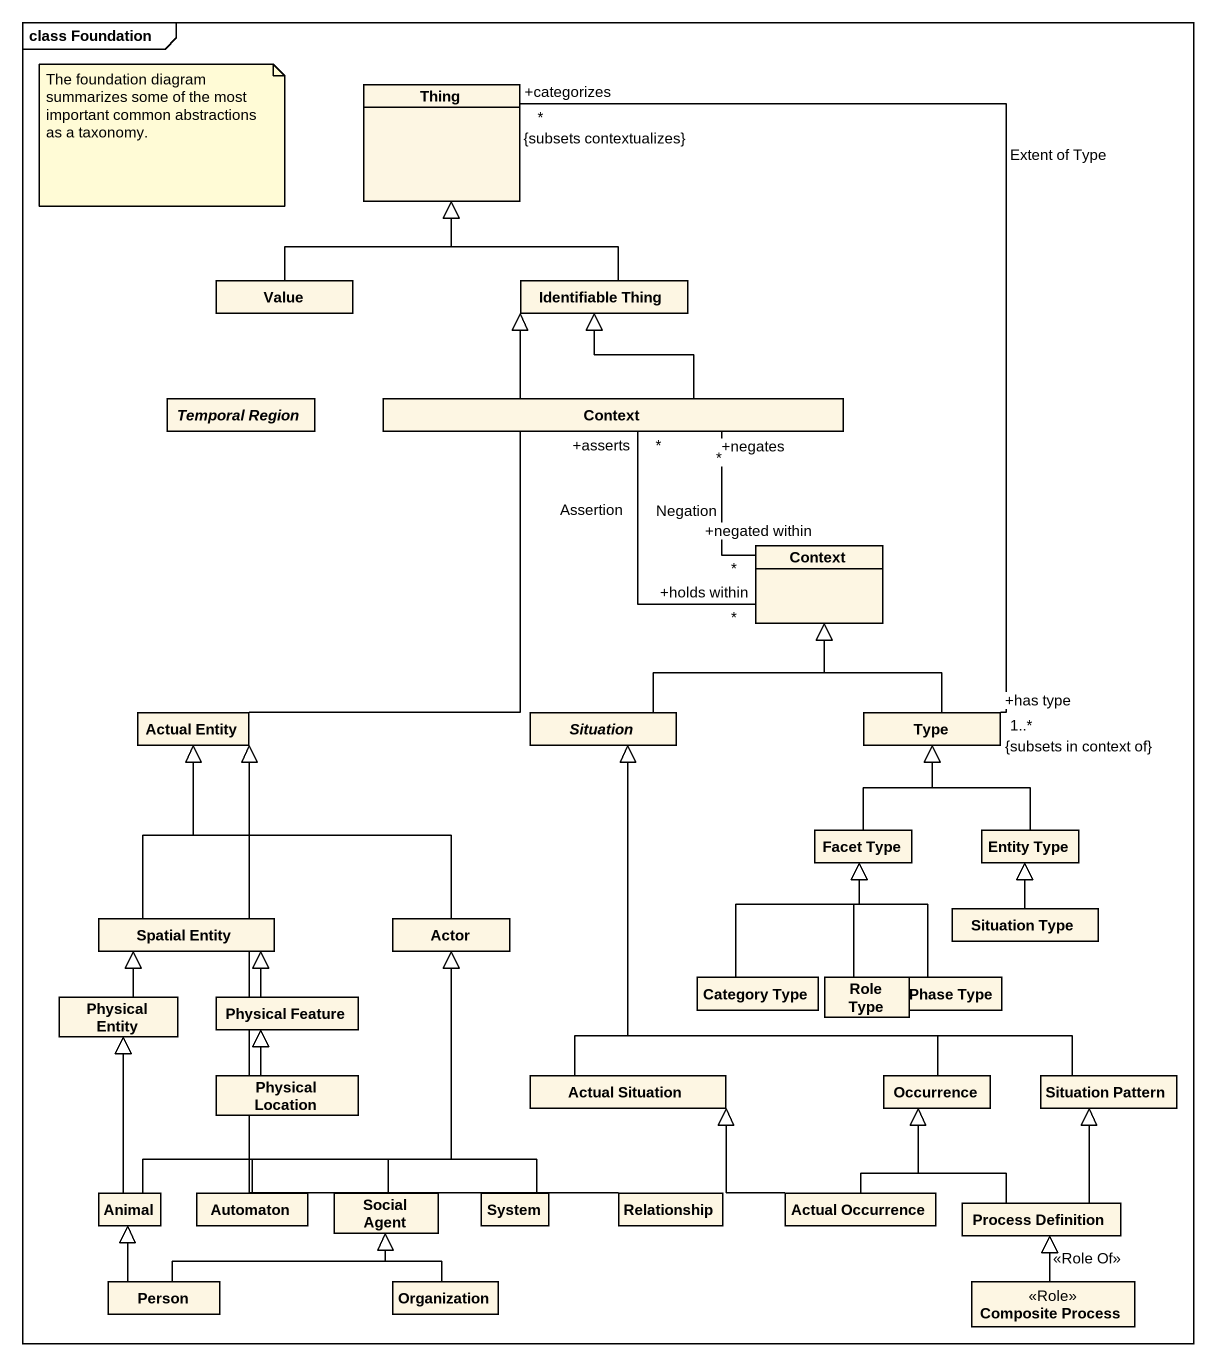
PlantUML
@startuml
mainframe class Foundation
hide circle
hide empty members
class Thing
class Value
class "Identifiable Thing" as Identifiable_Thing
abstract class "Temporal Region" as Temporal_Region
class Context
class "Context" as Context_2
class "Actual Entity" as Actual_Entity
abstract class Situation
class Type
class "Facet Type" as Facet_Type
class "Entity Type" as Entity_Type
class "Spatial Entity" as Spatial_Entity
class "Actor" as Actor_
class "Situation Type" as Situation_Type
class "Physical Entity" as Physical_Entity
class "Physical Feature" as Physical_Feature
class "Category Type" as Category_Type
class "Role Type" as Role_Type
class "Phase Type" as Phase_Type
class "Physical Location" as Physical_Location
class "Actual Situation" as Actual_Situation
class Occurrence
class "Situation Pattern" as Situation_Pattern
class Animal
class Automaton
class "Social Agent" as Social_Agent
class System
class Relationship
class "Actual Occurrence" as Actual_Occurrence
class "Process Definition" as Process_Definition
class "Person" as Person_
class Organization
class "Composite Process" as Composite_Process <<Role>>
Value -up-|> Thing
Identifiable_Thing -up-|> Thing
Context -up-|> Identifiable_Thing
Context_2 "+holds within\n*" -up- "+asserts\n*" Context : Assertion
Context_2 "+negated within\n*" -up- "+negates\n*" Context : Negation
Actual_Entity -up-|> Identifiable_Thing
Situation -up-|> Context_2
Type "+has type\n1..*\n{subsets in context of}" -up- "+categorizes\n*\n{subsets contextualizes}" Thing : Extent of Type
Type -up-|> Context_2
Facet_Type -up-|> Type
Entity_Type -up-|> Type
Spatial_Entity -up-|> Actual_Entity
Actor_ -up-|> Actual_Entity
Situation_Type -up-|> Entity_Type
Physical_Entity -up-|> Spatial_Entity
Physical_Feature -up-|> Spatial_Entity
Category_Type -up-|> Facet_Type
Role_Type -up-|> Facet_Type
Phase_Type -up-|> Facet_Type
Physical_Location -up-|> Physical_Feature
Actual_Situation -up-|> Situation
Occurrence -up-|> Situation
Situation_Pattern -up-|> Situation
Animal -up-|> Actor_
Animal -up-|> Physical_Entity
Automaton -up-|> Actor_
Social_Agent -up-|> Actor_
System -up-|> Actor_
Relationship -up-|> Actual_Entity
Actual_Occurrence -left-|> Actual_Situation
Actual_Occurrence -up-|> Occurrence
Process_Definition -up-|> Occurrence
Process_Definition -up-|> Situation_Pattern
Person_ -up-|> Animal
Person_ -right-|> Social_Agent
Organization -up-|> Social_Agent
Composite_Process -up-|> Process_Definition : <<Role Of>>
note as N1
  The foundation diagram summarizes some of the most important common abstractions as a taxonomy.
end note
@enduml
